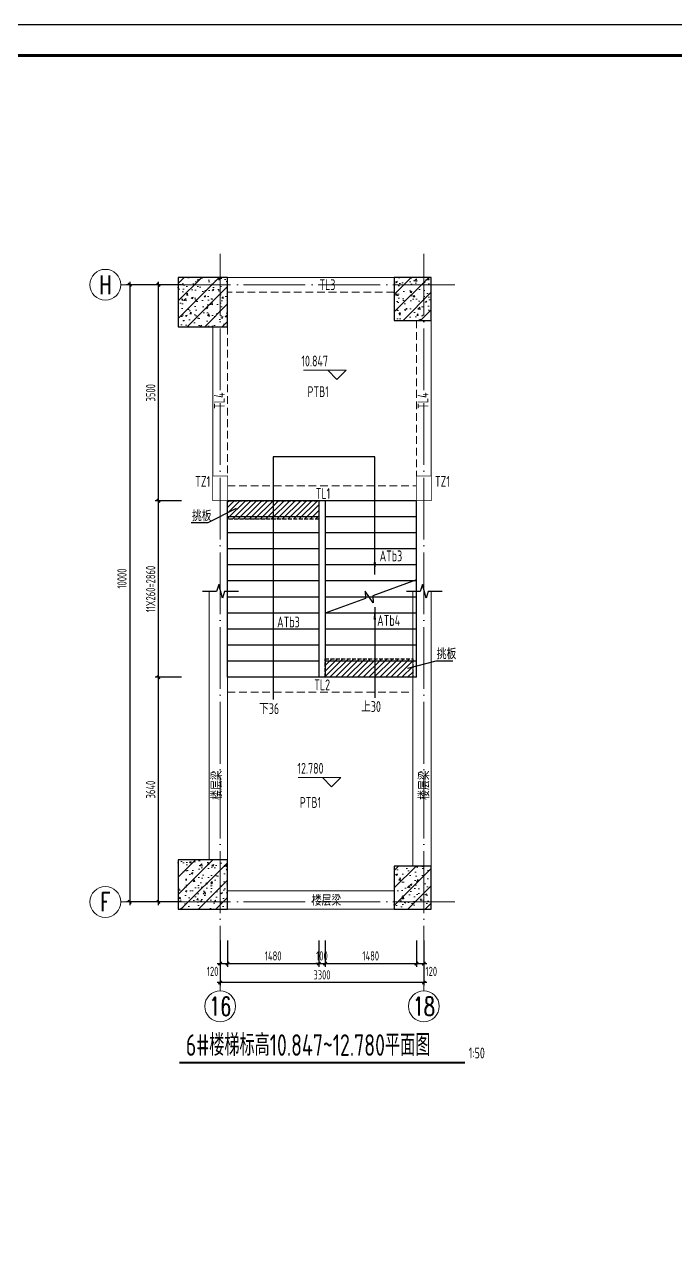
# Model space of a CAD drawing. Extents: x 56246 to 893198, y -950445 to -423535.
# Drawn here: x 520992 to 531535, y -480051 to -460155 of the extents above; entities that cross this region are included whole.
import ezdxf
from ezdxf.enums import TextEntityAlignment as Align

# ---------------------------------------------------------------- set-up
doc = ezdxf.new("R2010")
doc.units = 0
doc.header["$LTSCALE"] = 500
for name, pattern in [('CONTINOUS', [0]), ('DASH', [0.35, 0.25, -0.1]), ('DOTE', [2.42, 2, -0.2, 0.02, -0.2]), ('HIDDEN', [0.375, 0.25, -0.125])]:
    doc.linetypes.add(name, pattern=pattern)
for name, color, linetype, lineweight in [('0S-板-上层柱线', 6, 'Continuous', 18), ('0S-柱-线', 50, 'Continuous', 30), ('0S-梁-不可见', 4, 'HIDDEN', 18), ('0S-梁-线', 5, 'Continuous', 18), ('0S-楼梯-文字', 4, 'Continuous', 20), ('0S-轴线', 1, 'DOTE', 13), ('0S-轴线尺寸', 6, 'CONTINOUS', 18), ('0S-轴线编号', 6, 'CONTINOUS', 18), ('上层柱线', 6, 'Continuous', 18)]:
    doc.layers.add(name, color=color, linetype=linetype, lineweight=lineweight)
for name, color, linetype in [('PUB_DIM', 3, 'Continuous'), ('STAIR', 4, 'Continuous'), ('T-TK', 157, 'Continuous'), ('TEXT_LT', 90, 'Continuous'), ('THIN', 7, 'Continuous'), ('照明平面标注层', 111, 'Continuous')]:
    doc.layers.add(name, color=color, linetype=linetype)
doc.styles.add('TSSD_Axis', font='complex.shx', dxfattribs={"width": 0.7, "bigfont": 'hztxt.shx'})
doc.styles.add('TSSD_DIMENSION', font='tssdeng.shx', dxfattribs={"width": 0.7, "bigfont": 'Hztxt.shx'})
doc.styles.add('TSSD_Rein', font='Tssdeng.shx', dxfattribs={"width": 0.7, "bigfont": 'hztxt.shx'})
doc.dimstyles.new('TSSD_50_50', dxfattribs={"dimtxt": 150, "dimasz": 50, "dimexe": 50, "dimexo": 125, "dimgap": 50, "dimtad": 1, "dimdec": 0, "dimzin": 0, "dimdsep": 46, "dimtxsty": 'TSSD_DIMENSION', "dimblk": 'ARCHTICK', "dimblk1": 'ARCHTICK', "dimblk2": 'ARCHTICK', "dimcen": 0, "dimdle": 50, "dimclrt": 7, "dimadec": 0, "dimazin": 0, "dimtfac": 1, "dimtdec": 0, "dimtix": 1, "dimtmove": 2, "dimatfit": 3, "dimfxl": 1, "dimtolj": 1, "dimtzin": 0, "dimarcsym": 0})
pattern_1 = [(45, (79719.29, 53553.43), (-141.421356, 141.421356), []), (50, (79719.29, 53553.43), (286.90407, -25.10085), [30, -330]), (355, (79719.3, 53553.43), (-55.50053, 300.87685), [24, -264]), (100.4514, (79743.2, 53551.34), (231.40375, 275.77582), [25.49608, -280.45684]), (46.1842, (79719.3, 53633.43), (426.89642, -66.2076), [45, -495]), (96.6356, (79754.86, 53627.9), (373.86508, 389.64715), [38.24412, -420.6852]), (351.1842, (79719.3, 53633.43), (373.86478, 389.64744), [36, -396]), (21, (79759.29, 53613.43), (238.76282, -161.04756), [30, -330]), (326, (79759.3, 53613.43), (97.32613, 290.06002), [24, -264]), (71.4514, (79779.18, 53600.01), (336.08905, 129.0122), [25.49608, -280.45684]), (37.5, (79719.29, 53553.43), (4.863942, 133.157542), [2, -260.8, 2, -268, 2, -265]), (7.5, (79719.29, 53553.43), (105.227815, 157.764685), [2, -152.8, 2, -254.8, 2, -101]), (327.5, (79630.09, 53553.43), (213.528974, -9.021949), [2, -100, 2, -312, 2, -414]), (317.5, (79590.09, 53553.43), (233.27447, 40.041993), [2, -130, 2, -207.2, 2, -294])]

# ---------------------------------------------------------------- blocks, each defined once
blk = doc.blocks.new('A0-DWF')
at = {"layer": 'T-TK'}
blk.add_line((0, 0), (118900, 0), dxfattribs=at)
at = {"layer": 'T-TK', "const_width": 100}
blk.add_lwpolyline([(2500, -83100), (117900, -83100), (117900, -1000), (2500, -1000)], close=True, dxfattribs=at)
blk = doc.blocks.new('_ArchTick')
at = {"color": 0, "linetype": 'ByBlock', "const_width": 0.5}
blk.add_lwpolyline([(-0.53, -0.53), (0.53, 0.53)], dxfattribs=at)
blk = doc.blocks.new('*D871')
at = {"layer": '0S-轴线尺寸', "color": 0, "lineweight": -2, "transparency": 16777216}
for p, q in [((524160, -474996), (524160, -475728)), ((527460, -474996), (527460, -475728)), ((527510, -475678), (524110, -475678))]:
    blk.add_line(p, q, dxfattribs=at)
at = {"layer": 'Defpoints', "color": 0, "transparency": 16777216}
for p in [(524160, -474871), (527460, -474871), (524160, -475678)]:
    blk.add_point(p, dxfattribs=at)
at = {"layer": '0S-轴线尺寸', "color": 0, "lineweight": -2, "transparency": 16777216, "xscale": 50, "yscale": 50, "zscale": 50, "rotation": 180}
blk.add_blockref('_ArchTick', (524160, -475678), dxfattribs=at)
at = {"layer": '0S-轴线尺寸', "color": 0, "lineweight": -2, "transparency": 16777216, "xscale": 50, "yscale": 50, "zscale": 50}
blk.add_blockref('_ArchTick', (527460, -475678), dxfattribs=at)
at = {"layer": '0S-轴线尺寸', "color": 7, "transparency": 16777216, "insert": (525810, -475553), "char_height": 150, "attachment_point": 5, "style": 'TSSD_DIMENSION'}
blk.add_mtext('\\A1;3300', dxfattribs=at)
blk = doc.blocks.new('*D872')
at = {"layer": '0S-轴线尺寸', "color": 0, "lineweight": -2, "transparency": 16777216}
for p, q in [((525860, -474996), (525860, -475421)), ((527340, -474996), (527340, -475421)), ((525810, -475371), (527390, -475371))]:
    blk.add_line(p, q, dxfattribs=at)
at = {"layer": 'Defpoints', "color": 0, "transparency": 16777216}
for p in [(525860, -474871), (527340, -474871), (527340, -475371)]:
    blk.add_point(p, dxfattribs=at)
at = {"layer": '0S-轴线尺寸', "color": 0, "lineweight": -2, "transparency": 16777216, "xscale": 50, "yscale": 50, "zscale": 50, "rotation": 180}
blk.add_blockref('_ArchTick', (525860, -475371), dxfattribs=at)
at = {"layer": '0S-轴线尺寸', "color": 0, "lineweight": -2, "transparency": 16777216, "xscale": 50, "yscale": 50, "zscale": 50}
blk.add_blockref('_ArchTick', (527340, -475371), dxfattribs=at)
at = {"layer": '0S-轴线尺寸', "color": 7, "transparency": 16777216, "insert": (526600, -475246), "char_height": 150, "attachment_point": 5, "style": 'TSSD_DIMENSION'}
blk.add_mtext('\\A1;1480', dxfattribs=at)
blk = doc.blocks.new('*D873')
at = {"layer": '0S-轴线尺寸', "color": 0, "lineweight": -2, "transparency": 16777216}
for p, q in [((527340, -474996), (527340, -475421)), ((527460, -474996), (527460, -475421)), ((527290, -475371), (527510, -475371))]:
    blk.add_line(p, q, dxfattribs=at)
at = {"layer": 'Defpoints', "color": 0, "transparency": 16777216}
for p in [(527340, -474871), (527460, -474871), (527460, -475371)]:
    blk.add_point(p, dxfattribs=at)
at = {"layer": '0S-轴线尺寸', "color": 0, "lineweight": -2, "transparency": 16777216, "xscale": 50, "yscale": 50, "zscale": 50, "rotation": 180}
blk.add_blockref('_ArchTick', (527340, -475371), dxfattribs=at)
at = {"layer": '0S-轴线尺寸', "color": 0, "lineweight": -2, "transparency": 16777216, "xscale": 50, "yscale": 50, "zscale": 50}
blk.add_blockref('_ArchTick', (527460, -475371), dxfattribs=at)
at = {"layer": '0S-轴线尺寸', "color": 7, "transparency": 16777216, "insert": (527581, -475496), "char_height": 150, "attachment_point": 5, "style": 'TSSD_DIMENSION'}
blk.add_mtext('\\A1;120', dxfattribs=at)
blk = doc.blocks.new('_ARROW')
blk.add_solid([(0, 0), (-1, 0.1), (-1, -0.1)])
blk = doc.blocks.new('*D874')
at = {"layer": '0S-轴线尺寸', "color": 0, "lineweight": -2, "transparency": 16777216}
for p, q in [((525760, -474996), (525760, -475421)), ((525860, -474996), (525860, -475421)), ((525760, -475371), (525710, -475371)), ((525760, -475371), (525860, -475371)), ((525860, -475371), (525910, -475371))]:
    blk.add_line(p, q, dxfattribs=at)
at = {"layer": 'Defpoints', "color": 0, "transparency": 16777216}
for p in [(525760, -474871), (525860, -474871), (525860, -475371)]:
    blk.add_point(p, dxfattribs=at)
at = {"layer": '0S-轴线尺寸', "color": 0, "lineweight": -2, "transparency": 16777216, "xscale": 50, "yscale": 50, "zscale": 50}
blk.add_blockref('_ArchTick', (525760, -475371), dxfattribs=at)
at = {"layer": '0S-轴线尺寸', "color": 0, "lineweight": -2, "transparency": 16777216, "xscale": 50, "yscale": 50, "zscale": 50, "rotation": 180}
blk.add_blockref('_ArchTick', (525860, -475371), dxfattribs=at)
at = {"layer": '0S-轴线尺寸', "color": 7, "transparency": 16777216, "insert": (525810, -475246), "char_height": 150, "attachment_point": 5, "style": 'TSSD_DIMENSION'}
blk.add_mtext('\\A1;100', dxfattribs=at)
blk = doc.blocks.new('*D875')
at = {"layer": '0S-轴线尺寸', "color": 0, "lineweight": -2, "transparency": 16777216}
for p, q in [((524280, -474996), (524280, -475421)), ((525760, -474996), (525760, -475421)), ((524230, -475371), (525810, -475371))]:
    blk.add_line(p, q, dxfattribs=at)
at = {"layer": 'Defpoints', "color": 0, "transparency": 16777216}
for p in [(524280, -474871), (525760, -474871), (525760, -475371)]:
    blk.add_point(p, dxfattribs=at)
at = {"layer": '0S-轴线尺寸', "color": 0, "lineweight": -2, "transparency": 16777216, "xscale": 50, "yscale": 50, "zscale": 50, "rotation": 180}
blk.add_blockref('_ArchTick', (524280, -475371), dxfattribs=at)
at = {"layer": '0S-轴线尺寸', "color": 0, "lineweight": -2, "transparency": 16777216, "xscale": 50, "yscale": 50, "zscale": 50}
blk.add_blockref('_ArchTick', (525760, -475371), dxfattribs=at)
at = {"layer": '0S-轴线尺寸', "color": 7, "transparency": 16777216, "insert": (525020, -475246), "char_height": 150, "attachment_point": 5, "style": 'TSSD_DIMENSION'}
blk.add_mtext('\\A1;1480', dxfattribs=at)
blk = doc.blocks.new('*D876')
at = {"layer": '0S-轴线尺寸', "color": 0, "lineweight": -2, "transparency": 16777216}
for p, q in [((524160, -474996), (524160, -475421)), ((524280, -474996), (524280, -475421)), ((524110, -475371), (524330, -475371))]:
    blk.add_line(p, q, dxfattribs=at)
at = {"layer": 'Defpoints', "color": 0, "transparency": 16777216}
for p in [(524160, -474871), (524280, -474871), (524280, -475371)]:
    blk.add_point(p, dxfattribs=at)
at = {"layer": '0S-轴线尺寸', "color": 0, "lineweight": -2, "transparency": 16777216, "xscale": 50, "yscale": 50, "zscale": 50, "rotation": 180}
blk.add_blockref('_ArchTick', (524160, -475371), dxfattribs=at)
at = {"layer": '0S-轴线尺寸', "color": 0, "lineweight": -2, "transparency": 16777216, "xscale": 50, "yscale": 50, "zscale": 50}
blk.add_blockref('_ArchTick', (524280, -475371), dxfattribs=at)
at = {"layer": '0S-轴线尺寸', "color": 7, "transparency": 16777216, "insert": (524039, -475496), "char_height": 150, "attachment_point": 5, "style": 'TSSD_DIMENSION'}
blk.add_mtext('\\A1;120', dxfattribs=at)
blk = doc.blocks.new('*D877')
at = {"layer": '0S-轴线尺寸', "color": 0, "lineweight": -2, "transparency": 16777216}
for p, q in [((523535, -464371), (522645, -464371)), ((522695, -464321), (522695, -474421)), ((523535, -474371), (522645, -474371))]:
    blk.add_line(p, q, dxfattribs=at)
at = {"layer": 'Defpoints', "color": 0, "transparency": 16777216}
for p in [(523660, -464371), (522695, -474371), (523660, -474371)]:
    blk.add_point(p, dxfattribs=at)
at = {"layer": '0S-轴线尺寸', "color": 0, "lineweight": -2, "transparency": 16777216, "xscale": 50, "yscale": 50, "zscale": 50}
for p, rotation in [((522695, -464371), 90), ((522695, -474371), 270)]:
    blk.add_blockref('_ArchTick', p, dxfattribs=dict(at, rotation=rotation))
at = {"layer": '0S-轴线尺寸', "color": 7, "transparency": 16777216, "insert": (522570, -469131), "char_height": 150, "attachment_point": 5, "rotation": 90, "style": 'TSSD_DIMENSION'}
blk.add_mtext('\\A1;10000', dxfattribs=at)
blk = doc.blocks.new('*D878')
at = {"layer": '0S-轴线尺寸', "color": 0, "lineweight": -2, "transparency": 16777216}
for p, q in [((523535, -470731), (523110, -470731)), ((523160, -474421), (523160, -470681)), ((523535, -474371), (523110, -474371))]:
    blk.add_line(p, q, dxfattribs=at)
at = {"layer": 'Defpoints', "color": 0, "transparency": 16777216}
for p in [(523160, -470731), (523660, -470731), (523660, -474371)]:
    blk.add_point(p, dxfattribs=at)
at = {"layer": '0S-轴线尺寸', "color": 0, "lineweight": -2, "transparency": 16777216, "xscale": 50, "yscale": 50, "zscale": 50}
for p, rotation in [((523160, -470731), 90), ((523160, -474371), 270)]:
    blk.add_blockref('_ArchTick', p, dxfattribs=dict(at, rotation=rotation))
at = {"layer": '0S-轴线尺寸', "color": 7, "transparency": 16777216, "insert": (523035, -472551), "char_height": 150, "attachment_point": 5, "rotation": 90, "style": 'TSSD_DIMENSION'}
blk.add_mtext('\\A1;3640', dxfattribs=at)
blk = doc.blocks.new('*D879')
at = {"layer": '0S-轴线尺寸', "color": 0, "lineweight": -2, "transparency": 16777216}
for p, q in [((523535, -464371), (523110, -464371)), ((523160, -467921), (523160, -464321)), ((523535, -467871), (523110, -467871))]:
    blk.add_line(p, q, dxfattribs=at)
at = {"layer": 'Defpoints', "color": 0, "transparency": 16777216}
for p in [(523160, -464371), (523660, -464371), (523660, -467871)]:
    blk.add_point(p, dxfattribs=at)
at = {"layer": '0S-轴线尺寸', "color": 0, "lineweight": -2, "transparency": 16777216, "xscale": 50, "yscale": 50, "zscale": 50}
for p, rotation in [((523160, -464371), 90), ((523160, -467871), 270)]:
    blk.add_blockref('_ArchTick', p, dxfattribs=dict(at, rotation=rotation))
at = {"layer": '0S-轴线尺寸', "color": 7, "transparency": 16777216, "insert": (523035, -466121), "char_height": 150, "attachment_point": 5, "rotation": 90, "style": 'TSSD_DIMENSION'}
blk.add_mtext('\\A1;3500', dxfattribs=at)
blk = doc.blocks.new('*D880')
at = {"layer": '0S-轴线尺寸', "color": 0, "lineweight": -2, "transparency": 16777216}
for p, q in [((523535, -467871), (523110, -467871)), ((523160, -470781), (523160, -467821)), ((523535, -470731), (523110, -470731))]:
    blk.add_line(p, q, dxfattribs=at)
at = {"layer": 'Defpoints', "color": 0, "transparency": 16777216}
for p in [(523160, -467871), (523660, -467871), (523660, -470731)]:
    blk.add_point(p, dxfattribs=at)
at = {"layer": '0S-轴线尺寸', "color": 0, "lineweight": -2, "transparency": 16777216, "xscale": 50, "yscale": 50, "zscale": 50}
for p, rotation in [((523160, -467871), 90), ((523160, -470731), 270)]:
    blk.add_blockref('_ArchTick', p, dxfattribs=dict(at, rotation=rotation))
at = {"layer": '0S-轴线尺寸', "color": 7, "transparency": 16777216, "insert": (523035, -469301), "char_height": 150, "attachment_point": 5, "rotation": 90, "style": 'TSSD_DIMENSION'}
blk.add_mtext('\\A1;11X260=2860', dxfattribs=at)
blk = doc.blocks.new('ts_axno')
at = {"color": 0, "linetype": 'ByBlock', "lineweight": -2}
blk.add_circle((0, 0), 0.5, dxfattribs=at)
at = {"color": 0, "linetype": 'ByBlock', "lineweight": -2, "style": 'TSSD_Axis', "width": 0.7}
blk.add_attdef('A', text='', height=0.6, dxfattribs=at).set_placement((0, 0), align=Align.MIDDLE_CENTER)

msp = doc.modelspace()

# ---------------------------------------------------------------- hatches: boundary and pattern name
h = msp.add_hatch()
h.set_pattern_fill('ANSI31', color=256, scale=20)
h.set_pattern_definition([(45, (204487.06, 2220), (-44.9012806, 44.9012806), [])])
h.paths.add_polyline_path([(525760.1924, -468171.0176), (524280.1924, -468171.0176), (524280.1924, -467871.0176), (525760.1924, -467871.0176)])
h = msp.add_hatch()
h.set_pattern_fill('ANSI31', color=256, scale=20)
h.set_pattern_definition([(45, (206067.06, -340), (-44.9012806, 44.9012806), [])])
h.paths.add_polyline_path([(527280.1924, -470731.0176), (525860.1924, -470731.0176), (525860.1924, -470431.0176), (527280.1924, -470431.0176)])
at = {"layer": '上层柱线'}
h = msp.add_hatch(dxfattribs=at)
h.set_pattern_fill('钢筋混凝土', color=256, scale=40, pattern_type=2)
h.set_pattern_definition(pattern_1)
h.paths.add_polyline_path([(524280.1924, -465051.0176), (524280.1924, -464251.0176), (523480.1924, -464251.0176), (523480.1924, -465051.0176)])
h = msp.add_hatch(dxfattribs=at)
h.set_pattern_fill('钢筋混凝土', color=256, scale=40, pattern_type=2)
h.set_pattern_definition(pattern_1)
h.paths.add_polyline_path([(527580.1924, -464951.0176), (527580.1924, -464251.0176), (526980.1924, -464251.0176), (526980.1924, -464951.0176)])
h = msp.add_hatch(dxfattribs=at)
h.set_pattern_fill('钢筋混凝土', color=256, scale=40, pattern_type=2)
h.set_pattern_definition([(45, (79719.29, 53833.43), (-141.421356, 141.421356), []), (50, (79719.29, 53833.43), (286.90407, -25.10085), [30, -330]), (355, (79719.3, 53833.43), (-55.50053, 300.87685), [24, -264]), (100.4514, (79743.2, 53831.34), (231.40375, 275.77582), [25.49608, -280.45684]), (46.1842, (79719.3, 53913.43), (426.89642, -66.2076), [45, -495]), (96.6356, (79754.86, 53907.9), (373.86508, 389.64715), [38.24412, -420.6852]), (351.1842, (79719.3, 53913.43), (373.86478, 389.64744), [36, -396]), (21, (79759.29, 53893.43), (238.76282, -161.04756), [30, -330]), (326, (79759.3, 53893.43), (97.32613, 290.06002), [24, -264]), (71.4514, (79779.18, 53880.01), (336.08905, 129.0122), [25.49608, -280.45684]), (37.5, (79719.29, 53833.43), (4.863942, 133.157542), [2, -260.8, 2, -268, 2, -265]), (7.5, (79719.29, 53833.43), (105.227815, 157.764685), [2, -152.8, 2, -254.8, 2, -101]), (327.5, (79630.09, 53833.43), (213.528974, -9.021949), [2, -100, 2, -312, 2, -414]), (317.5, (79590.09, 53833.43), (233.27447, 40.041993), [2, -130, 2, -207.2, 2, -294])])
h.paths.add_polyline_path([(524280.1924, -474491.0196), (524280.1924, -473691.0196), (523480.1924, -473691.0196), (523480.1924, -474491.0196)])
h = msp.add_hatch(dxfattribs=at)
h.set_pattern_fill('钢筋混凝土', color=256, scale=40, pattern_type=2)
h.set_pattern_definition(pattern_1)
h.paths.add_polyline_path([(527580.1924, -474491.0196), (527580.1924, -473791.0196), (526980.1924, -473791.0196), (526980.1924, -474491.0196)])

# ---------------------------------------------------------------- linework, layer by layer
at = {"linetype": 'DASH', "ltscale": 0.5}
for points in [[(525760.1924, -468171.0176), (524280.1924, -468171.0176), (524280.1924, -467871.0176), (525760.1924, -467871.0176)], [(527280.1924, -470731.0176), (525860.1924, -470731.0176), (525860.1924, -470431.0176), (527280.1924, -470431.0176)]]:
    msp.add_lwpolyline(points, close=True, dxfattribs=at)
at = {"layer": '0S-板-上层柱线', "const_width": 10}
for points in [[(524040.1924, -467471.0176), (524280.1924, -467471.0176), (524280.1924, -467871.0176), (524040.1924, -467871.0176)], [(527340.1924, -467471.0176), (527580.1924, -467471.0176), (527580.1924, -467871.0176), (527340.1924, -467871.0176)]]:
    msp.add_lwpolyline(points, close=True, dxfattribs=at)
at = {"layer": '0S-柱-线'}
for points in [[(524280.1924, -465051.0176), (524280.1924, -464251.0176), (523480.1924, -464251.0176), (523480.1924, -465051.0176)], [(527580.1924, -464951.0176), (527580.1924, -464251.0176), (526980.1924, -464251.0176), (526980.1924, -464951.0176)], [(524280.1924, -474491.0196), (524280.1924, -473691.0196), (523480.1924, -473691.0196), (523480.1924, -474491.0196)], [(527580.1924, -474491.0196), (527580.1924, -473791.0196), (526980.1924, -473791.0196), (526980.1924, -474491.0196)]]:
    msp.add_lwpolyline(points, close=True, dxfattribs=at)
at = {"layer": '0S-梁-不可见'}
for p, q in [((526980.1924, -464491.0176), (524280.1924, -464491.0176)), ((527340.1924, -464951.0176), (527340.1924, -467471.0176)), ((524280.1924, -465051.0176), (524280.1924, -467471.0176)), ((524280.1924, -467631.0176), (527340.1924, -467631.0176)), ((524280.1924, -470971.0176), (527280.1924, -470971.0176))]:
    msp.add_line(p, q, dxfattribs=at)
at = {"layer": '0S-梁-线'}
for p, q in [((526980.1924, -464251.0176), (524280.1924, -464251.0176)), ((527580.1924, -464951.0176), (527580.1924, -467471.0176)), ((524040.1924, -465051.0176), (524040.1924, -467471.0176)), ((524280.1924, -467871.0176), (527340.1924, -467871.0176)), ((523980.1924, -469338.8733), (523980.1924, -473691.0196)), ((524280.1924, -469338.8733), (524280.1924, -473691.0196)), ((527280.1924, -469338.8733), (527280.1924, -473791.0196)), ((527580.1924, -469338.8733), (527580.1924, -473791.0196)), ((524280.1924, -470731.0176), (527280.1924, -470731.0176)), ((526980.1924, -474191.0176), (524280.1924, -474191.0176)), ((526980.1924, -474491.0176), (524280.1924, -474491.0176))]:
    msp.add_line(p, q, dxfattribs=at)
at = {"layer": '0S-楼梯-文字'}
for p, q in [((526053.0942, -465756.6621), (525513.0942, -465756.6621)), ((525903.0942, -465756.6621), (526053.0942, -465906.6621)), ((526203.0942, -465756.6621), (525903.0942, -465756.6621)), ((526053.0942, -465906.6621), (526203.0942, -465756.6621)), ((525965.9579, -472355.5858), (525425.9579, -472355.5858)), ((525815.9579, -472355.5858), (525965.9579, -472505.5858)), ((526115.9579, -472355.5858), (525815.9579, -472355.5858)), ((525965.9579, -472505.5858), (526115.9579, -472355.5858))]:
    msp.add_line(p, q, dxfattribs=at)
at = {"layer": '0S-楼梯-文字', "const_width": 35}
msp.add_lwpolyline([(523499.9511, -476975.9166), (528124.3807, -476975.9166)], dxfattribs=at)
at = {"layer": '0S-轴线'}
for p, q in [((524160.1924, -463871.0176), (524160.1924, -474871.0176)), ((527460.1924, -463871.0176), (527460.1924, -474871.0176)), ((527960.1924, -464371.0176), (523660.1924, -464371.0176)), ((527960.1924, -474371.0176), (523660.1924, -474371.0176))]:
    msp.add_line(p, q, dxfattribs=at)
at = {"layer": '0S-轴线尺寸'}
for p, q in [((524160.1924, -474871.0176), (524160.1924, -475812.6017)), ((527460.1924, -474871.0176), (527460.1924, -475812.6017))]:
    msp.add_line(p, q, dxfattribs=at)
at = {"layer": '0S-轴线编号'}
for p, q in [((523660.1924, -464371.0176), (522550.5265, -464371.0176)), ((523660.1924, -474371.0176), (522550.5265, -474371.0176))]:
    msp.add_line(p, q, dxfattribs=at)
at = {"layer": 'PUB_DIM'}
for points in [[(526664.7365, -469066.3995), (526664.7365, -467159.1779), (525020.1924, -467159.1779), (525020.1924, -471089.3347)], [(526664.7365, -469595.6313), (526664.7365, -471061.7832)]]:
    msp.add_lwpolyline(points, dxfattribs=at)
at = {"layer": 'STAIR'}
for p, q in [((525760.1924, -467871.0176), (524280.1924, -467871.0176)), ((524280.1924, -470731.0176), (524280.1924, -467871.0176)), ((525860.1924, -467871.0176), (525760.1924, -467871.0176)), ((525760.1924, -467871.0176), (525760.1924, -470731.0176)), ((525860.1924, -467871.0176), (525860.1924, -470731.0176)), ((527340.1924, -467871.0176), (525860.1924, -467871.0176)), ((527340.1924, -470731.0176), (527340.1924, -467871.0176)), ((525760.1924, -468131.0176), (524280.1924, -468131.0176)), ((527340.1924, -468131.0176), (525860.1924, -468131.0176)), ((525760.1924, -468391.0176), (524280.1924, -468391.0176)), ((527340.1924, -468391.0176), (525860.1924, -468391.0176)), ((525760.1924, -468651.0176), (524280.1924, -468651.0176)), ((527340.1924, -468651.0176), (525860.1924, -468651.0176)), ((525760.1924, -468911.0176), (524280.1924, -468911.0176)), ((527340.1924, -468911.0176), (525860.1924, -468911.0176)), ((525760.1924, -469171.0176), (524280.1924, -469171.0176)), ((527340.1924, -469171.0176), (525860.1924, -469171.0176)), ((526640.9779, -469524.1426), (526509.4069, -469337.8926)), ((526509.4069, -469337.8926), (526514.1058, -469453.2309)), ((527340.1924, -469152.8358), (526636.279, -469408.8043)), ((525760.1924, -469431.0176), (524280.1924, -469431.0176)), ((527340.1924, -469431.0176), (525860.1924, -469431.0176)), ((526514.1058, -469453.2309), (525860.1924, -469691.0176)), ((526636.279, -469408.8043), (526640.9779, -469524.1426)), ((525760.1924, -469691.0176), (524280.1924, -469691.0176)), ((527340.1924, -469691.0176), (525860.1924, -469691.0176)), ((525760.1924, -469951.0176), (524280.1924, -469951.0176)), ((527340.1924, -469951.0176), (525860.1924, -469951.0176)), ((525760.1924, -470211.0176), (524280.1924, -470211.0176)), ((527340.1924, -470211.0176), (525860.1924, -470211.0176)), ((525760.1924, -470471.0176), (524280.1924, -470471.0176)), ((527340.1924, -470471.0176), (525860.1924, -470471.0176)), ((525760.1924, -470731.0176), (524280.1924, -470731.0176)), ((525860.1924, -470731.0176), (525760.1924, -470731.0176)), ((527340.1924, -470731.0176), (525860.1924, -470731.0176))]:
    msp.add_line(p, q, dxfattribs=at)
at = {"layer": 'TEXT_LT'}
for points in [[(524418.1244, -467996.8099), (523963.4601, -468225.9882), (523691.5068, -468225.9882)], [(527202.2604, -470585.7796), (527656.9247, -470461.9687), (527928.878, -470461.9687)]]:
    msp.add_lwpolyline(points, dxfattribs=at)
at = {"layer": 'THIN'}
for points in [[(524456.8151, -469338.8733), (524231.8151, -469338.8733), (524196.8151, -469448.8733), (524136.8151, -469228.8733), (524101.8151, -469338.8733), (523876.8151, -469338.8733)], [(527756.8151, -469338.8733), (527531.8151, -469338.8733), (527496.8151, -469448.8733), (527436.8151, -469228.8733), (527401.8151, -469338.8733), (527176.8151, -469338.8733)]]:
    msp.add_lwpolyline(points, dxfattribs=at)
at = {"layer": '上层柱线'}
for points in [[(527580.1924, -464951.0176), (527580.1924, -464251.0176), (526980.1924, -464251.0176), (526980.1924, -464951.0176)], [(527580.1924, -474491.0196), (527580.1924, -473791.0196), (526980.1924, -473791.0196), (526980.1924, -474491.0196)]]:
    msp.add_lwpolyline(points, close=True, dxfattribs=at)

# ---------------------------------------------------------------- block references
at = {"layer": '0S-轴线编号'}
ref = msp.add_blockref('ts_axno', (522300.5265, -464371.0176), dxfattribs=dict(at, xscale=500, yscale=500, zscale=500))
ref.add_attrib('18', 'H', dxfattribs={"height": 300, "style": 'TSSD_Axis', "width": 0.7}).set_placement((522300.5265, -464371.0176), align=Align.MIDDLE_CENTER)
ref = msp.add_blockref('ts_axno', (522300.5265, -474371.0176), dxfattribs=dict(at, xscale=500, yscale=500, zscale=500))
ref.add_attrib('18', 'F', dxfattribs={"height": 300, "style": 'TSSD_Axis', "width": 0.7}).set_placement((522300.5265, -474371.0176), align=Align.MIDDLE_CENTER)
ref = msp.add_blockref('ts_axno', (524160.1924, -476062.6017), dxfattribs=dict(at, xscale=500, yscale=500, zscale=500))
ref.add_attrib('17', '16', dxfattribs={"height": 300, "style": 'TSSD_Axis', "width": 0.7}).set_placement((524160.1924, -476062.6017), align=Align.MIDDLE_CENTER)
ref = msp.add_blockref('ts_axno', (527460.1924, -476062.6017), dxfattribs=dict(at, xscale=500, yscale=500, zscale=500))
ref.add_attrib('18', '18', dxfattribs={"height": 300, "style": 'TSSD_Axis', "width": 0.7}).set_placement((527460.1924, -476062.6017), align=Align.MIDDLE_CENTER)
at = {"layer": 'PUB_DIM', "xscale": 200, "yscale": 200, "zscale": 200}
for p, rotation in [((526664.7365, -469066.3995), 270), ((526664.7365, -469595.6313), 90.00000000000001)]:
    msp.add_blockref('_ARROW', p, dxfattribs=dict(at, rotation=rotation))
at = {"layer": '照明平面标注层', "xscale": 0.5, "yscale": 0.5, "zscale": 0.5}
msp.add_blockref('A0-DWF', (487213.4361, -460154.8059), dxfattribs=at)

# ---------------------------------------------------------------- texts
at = {"layer": '0S-楼梯-文字', "width": 0.7}
for s, height, style, p in [('TL3', 175, 'TSSD_Rein', (525768.351, -464456.9528)), ('TZ1', 175, 'TSSD_Rein', (523756.4783, -467645.0954)), ('TZ1', 175, 'TSSD_Rein', (527639.8563, -467645.0954)), ('TL1', 175, 'TSSD_Rein', (525708.5716, -467840.673)), ('TL2', 175, 'TSSD_Rein', (525685.0139, -470940.673)), ('上30', 175, 'TSSD_Rein', (526442.6404, -471292.82)), ('下36', 175, 'TSSD_Rein', (524790.2722, -471326.8989)), ('楼层梁', 175, 'TSSD_Rein', (525643.9477, -474433.4178)), ('6#楼梯标高10.847~12.780平面图', 350, 'TSSD_DIMENSION', (523604.4341, -476865.1882)), ('1:50', 175, 'TSSD_Rein', (528186.0339, -476905.9166))]:
    msp.add_text(s, height=height, dxfattribs=dict(at, style=style)).set_placement(p)
at = {"layer": '0S-楼梯-文字', "style": 'TSSD_Rein', "width": 0.7}
for s, p in [('10.847', (525691.3891, -465606.6621)), ('PTB1', (525747.9063, -466102.8158)), ('12.780', (525623.5374, -472205.5858)), ('PTB1', (525623.5374, -472758.9036))]:
    msp.add_text(s, height=175, dxfattribs=at).set_placement(p, align=Align.MIDDLE)
for s, p in [('TL4', (524235.9491, -466380.6184)), ('TL4', (527534.0968, -466380.6184)), ('楼层梁', (524189.6509, -472716.8508)), ('楼层梁', (527549.6509, -472716.8508))]:
    msp.add_text(s, height=175, rotation=90, dxfattribs=at).set_placement(p)
at = {"layer": 'TEXT_LT', "style": 'TSSD_Rein', "width": 0.7}
for rotation, p in [(0.00000003, (523703.2561, -468202.181, 33.9)), (359.99999997, (527668.2704, -470438.1615, 33.9))]:
    msp.add_text('挑板', height=175, rotation=rotation, dxfattribs=at).set_placement(p)
for s, p in [('ATb3', (526744.2186, -468852.1453)), ('ATb4', (526704.0368, -469898.3069)), ('ATb3', (525083.5611, -469923.3069))]:
    msp.add_text(s, height=175, dxfattribs=at).set_placement(p)

# ---------------------------------------------------------------- dimensions: what is measured, and where the dimension line sits
at = {"layer": '0S-轴线尺寸'}
for base, p1, p2, angle, picture, middle, dimtype in [((522694.711, -474371.0176), (523660.1924, -464371.0176), (523660.1924, -474371.0176), 270, '*D877', (522569.711, -469131.0176), 160), ((524280.1924, -475371.0176), (524160.1924, -474871.0176), (524280.1924, -474871.0176), 0, '*D876', (524039.2309, -475496.0176), 161), ((527460.1924, -475371.0176), (527340.1924, -474871.0176), (527460.1924, -474871.0176), 0, '*D873', (527581.1539, -475496.0176), 161)]:
    dim = msp.add_linear_dim(base=base, p1=p1, p2=p2, angle=angle, dimstyle='TSSD_50_50', dxfattribs=at)
    dim.commit()
    dim.dimension.update_dxf_attribs({"geometry": picture, "text_midpoint": middle, "dimtype": dimtype})
for p1, p2, distance, picture, middle in [((523660.1924, -467871.0177), (523660.1924, -464371.0176), 500, '*D879', (523035.1924, -466121.0177)), ((523660.1924, -474371.0176), (523660.1924, -470731.0176), 500, '*D878', (523035.1924, -472551.0176)), ((524280.1924, -474871.0176), (525760.1924, -474871.0176), -500, '*D875', (525020.1924, -475246.0176)), ((525760.1924, -474871.0176), (525860.1924, -474871.0176), -500, '*D874', (525810.1924, -475246.0176)), ((525860.1924, -474871.0176), (527340.1924, -474871.0176), -500, '*D872', (526600.1924, -475246.0176))]:
    dim = msp.add_aligned_dim(p1=p1, p2=p2, distance=distance, dimstyle='TSSD_50_50', dxfattribs=at)
    dim.commit()
    dim.dimension.update_dxf_attribs({"geometry": picture, "text_midpoint": middle})
dim = msp.add_aligned_dim(p1=(523660.1924, -470731.0176), p2=(523660.1924, -467871.0177), distance=500, text='11X260=<>', dimstyle='TSSD_50_50', dxfattribs=at)
dim.commit()
dim.dimension.update_dxf_attribs({"geometry": '*D880', "text_midpoint": (523035.1924, -469301.0177)})
dim = msp.add_linear_dim(base=(524160.1924, -475678.3873), p1=(527460.1924, -474871.0176), p2=(524160.1924, -474871.0176), dimstyle='TSSD_50_50', dxfattribs=at)
dim.commit()
dim.dimension.update_dxf_attribs({"geometry": '*D871', "text_midpoint": (525810.1924, -475553.3873)})

doc.saveas('drawing.dxf')
